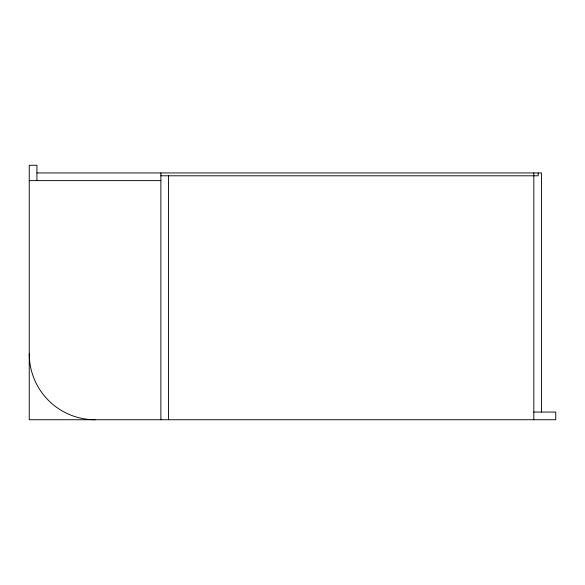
<?xml version="1.0" encoding="UTF-8"?>
<svg xmlns="http://www.w3.org/2000/svg" width="585" height="585" viewBox="0 0 585 585"><rect width="100%" height="100%" fill="white"/><g stroke="black" fill="none" stroke-linecap="round" stroke-linejoin="round"><path stroke-width="0.88" d="M36.928 172.941L541.491 172.941L541.491 412.059M160.875 175.792L538.2 175.792L538.2 172.941M29.25 180.619L160.875 180.619M533.812 412.059L555.75 412.059L555.75 419.737L29.25 419.737L29.25 165.262L36.928 165.262L36.928 180.619M533.812 172.941L533.812 419.737M168.553 175.792L168.553 419.737M160.875 172.941L160.875 419.737M95.062 419.737A65.812 65.812 0 0 1 29.25 353.925"/></g></svg>
